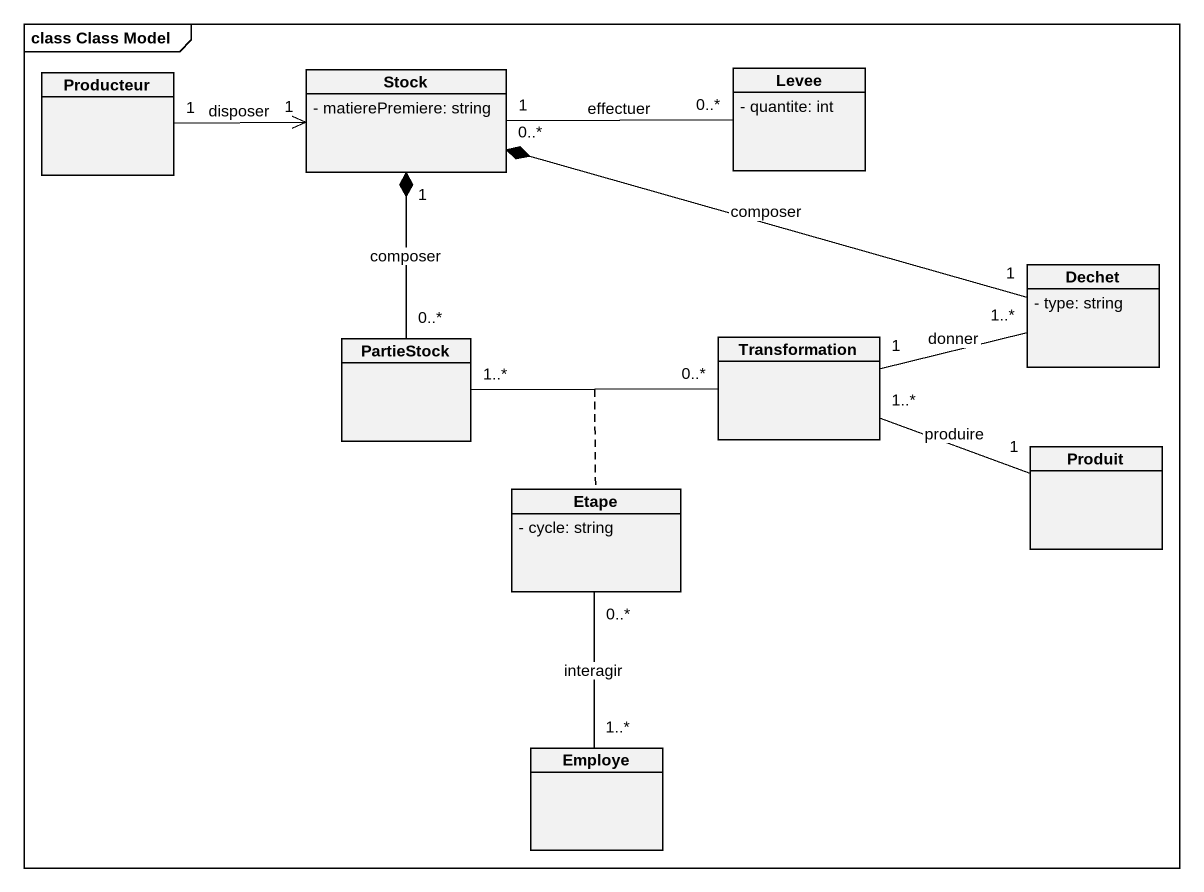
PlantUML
@startuml
mainframe class Class Model
hide circle
hide empty members
skinparam classAttributeIconSize 0
class Producteur
class Stock {
  - matierePremiere: string
}
class Levee {
  - quantite: int
}
class Dechet {
  - type: string
}
class PartieStock
class Transformation
class Etape {
  - cycle: string
}
class Produit
class Employe
Producteur "1" -right-> "1" Stock : disposer
Stock "1" -right- "0..*" Levee : effectuer
Dechet "1" -left-* "0..*" Stock : composer
PartieStock "0..*" -up-* "1" Stock : composer
PartieStock "1..*" -right- "0..*" Transformation
(PartieStock, Transformation) .. Etape
Transformation "1" -right- "1..*" Dechet : donner
Transformation "1..*" -right- "1" Produit : produire
Etape "0..*" -- "1..*" Employe : interagir
@enduml
